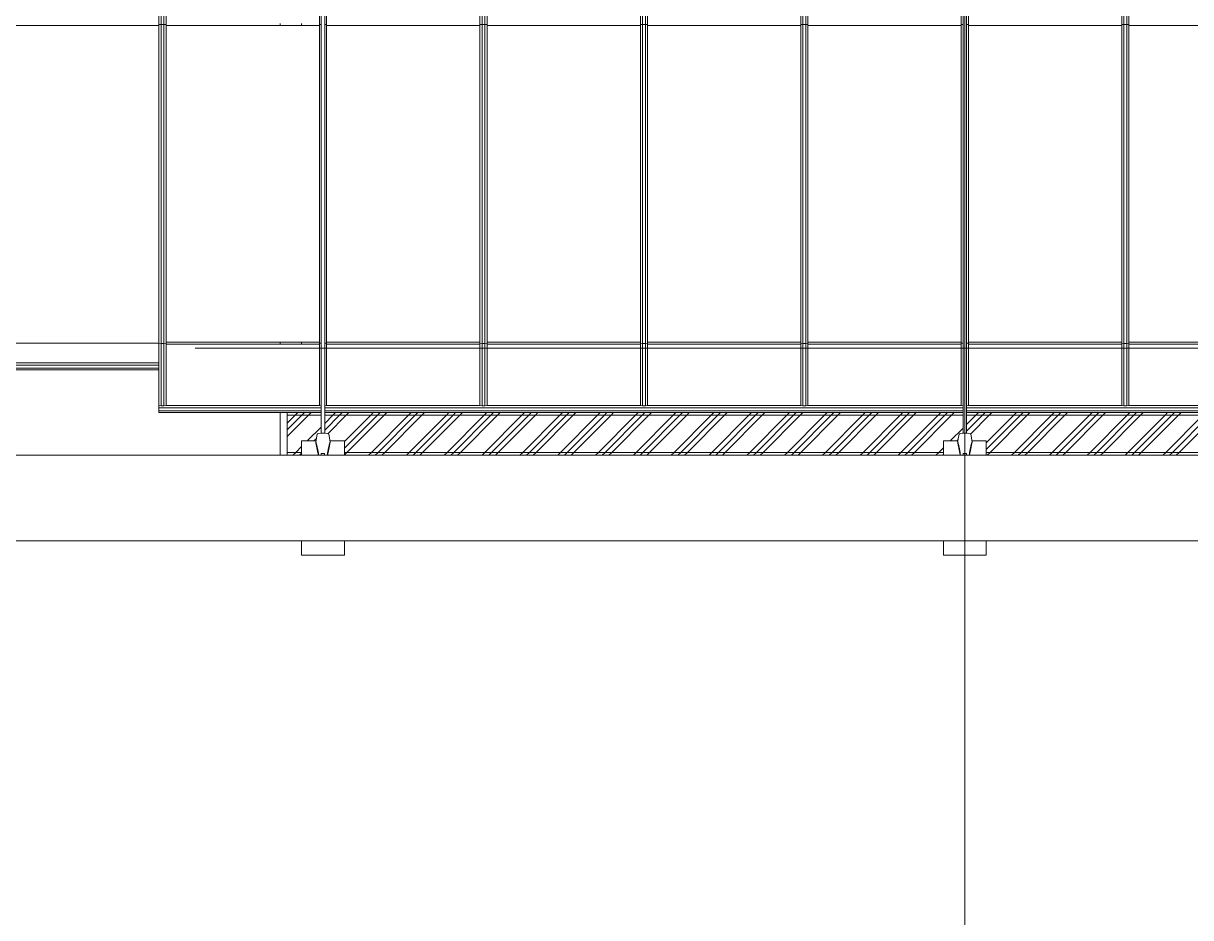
# Model space of a CAD drawing. Header units: millimetres. Extents: x 124696 to 347024, y 412631 to 564609.
# Drawn here: x 251071 to 259254, y 456859 to 463130 of the extents above; entities that cross this region are included whole.
import ezdxf

# ---------------------------------------------------------------- set-up
doc = ezdxf.new("R2010")
doc.units = ezdxf.units.MM
doc.header["$LTSCALE"] = 1500
doc.header["$MEASUREMENT"] = 0
doc.linetypes.add('二层平面图$0$轴网线_12_3_3_3 mm', pattern=[21, 12, -3, 3, -3])
doc.layers.add('0-建筑底图', color=7, linetype='Continuous')
for name, color, linetype, lineweight in [('二层平面图$0$A-LINE', 7, 'Continuous', 9), ('二层平面图$0$A-NORM-MODEL', 6, 'Continuous', 9), ('二层平面图$0$A-WALL-CURT-PANEL-2', 7, 'Continuous', 9), ('二层平面图$0$A-WALL-CURT-STILE-2', 7, 'Continuous', 9), ('二层平面图$0$ANNO-DOTE-1', 10, '二层平面图$0$轴网线_12_3_3_3 mm', 15), ('二层平面图$0$临时结构', 7, 'Continuous', 9)]:
    doc.layers.add(name, color=color, linetype=linetype, lineweight=lineweight)
pattern_1 = [(45, (0, 0), (-132.58252, 132.58252), []), (45, (46.88, 0), (0, 265.16504), []), (45, (-46.88, 0), (0, 265.16504), [])]

# ---------------------------------------------------------------- blocks, each defined once
blk = doc.blocks.new('二层平面图$0$游泳馆侧墙压顶 - 游泳馆侧墙压顶-8562950-104-2F')
at = {"layer": '二层平面图$0$A-LINE'}
for p, q in [((139100, 3750), (96750, 3750)), ((76350, 3150), (139100, 3150))]:
    blk.add_line(p, q, dxfattribs=at)
blk = doc.blocks.new('二层平面图$0$拉锁节点_泳池侧墙2 - 拉锁节点_泳池侧墙2-8576900-104-2F')
at = {"layer": '二层平面图$0$A-LINE'}
for p, q in [((50, 32), (68.6, 32)), ((50, 12), (62.8, 12)), ((197.3, 40.9), (143.2, 50.6)), ((62.8, -12), (50, -12)), ((68.6, -32), (50, -32)), ((143.2, -50.6), (197.3, -40.9))]:
    blk.add_line(p, q, dxfattribs=at)
for start_param, end_param in [(4.712389, 6.252944), (3.171834, 4.712389)]:
    blk.add_ellipse((197.1, 0), major_axis=(0, 41), ratio=0.169005, start_param=start_param, end_param=end_param, dxfattribs=at)
for points, knots in [([(50, 32.2), (53.7, 32.9), (61.3, 34.5), (70.8, 36.4), (78.7, 38), (84.6, 39.2), (89.4, 40.2), (93.3, 41), (96.2, 41.5), (99.1, 42.1), (103, 42.9), (107.8, 43.8), (112.5, 44.8), (115.8, 45.4), (117.6, 45.7), (118.9, 46), (120.2, 46.3), (122.1, 46.6), (125.4, 47.2), (130.1, 48.1), (134.4, 48.9), (137.2, 49.4), (138.6, 49.6), (139.6, 49.8), (140.5, 49.9), (141.8, 50.1), (142.7, 50.2), (143.1, 50.1), (143.2, 50.1)], [-0.9955344, -0.9955344, -0.9955344, -0.9955344, -0.9444444, -0.8888889, -0.8611111, -0.8333333, -0.8055556, -0.7916667, -0.7777778, -0.7638889, -0.75, -0.7222222, -0.6944444, -0.6805556, -0.6736111, -0.6666667, -0.6597222, -0.6527778, -0.6388889, -0.6111111, -0.5833333, -0.5694444, -0.5555556, -0.5486111, -0.5416667, -0.5277778, -0.5, -0.4930218, -0.4930218, -0.4930218, -0.4930218]), ([(143.2, -50.1), (143.1, -50.1), (142.7, -50.2), (141.8, -50.1), (140.4, -49.9), (139.5, -49.8), (138.6, -49.6), (137.1, -49.4), (134.3, -48.9), (130.1, -48.1), (125.4, -47.2), (122.1, -46.6), (120.2, -46.3), (118.9, -46), (117.6, -45.7), (115.7, -45.4), (112.5, -44.8), (107.8, -43.8), (102.9, -42.9), (99.1, -42.1), (96.2, -41.5), (93.3, -41), (89.4, -40.2), (84.5, -39.2), (78.6, -38), (70.8, -36.4), (61.3, -34.5), (53.7, -32.9), (50, -32.2)], [-0.5073613, -0.5073613, -0.5073613, -0.5073613, -0.5, -0.4722222, -0.4583333, -0.4513889, -0.4444444, -0.4305556, -0.4166667, -0.3888889, -0.3611111, -0.3472222, -0.3402778, -0.3333333, -0.3263889, -0.3194444, -0.3055556, -0.2777778, -0.25, -0.2361111, -0.2222222, -0.2083333, -0.1944444, -0.1666667, -0.1388889, -0.1111111, -0.0555556, -0.0044732, -0.0044732, -0.0044732, -0.0044732])]:
    blk.add_open_spline(points, degree=3, knots=knots, dxfattribs=at)
at = {"layer": '二层平面图$0$A-NORM-MODEL'}
for start_param, end_param in [(6.252944, 6.283185), (3.141593, 3.171834)]:
    blk.add_ellipse((197.1, 0), major_axis=(0, 41), ratio=0.169005, start_param=start_param, end_param=end_param, dxfattribs=at)
for points in [[(62.8, 12), (62.9, 10), (63, 6), (63, 2), (63, 0)], [(63, 0), (63, -2), (63, -6), (62.9, -10), (62.8, -12)]]:
    blk.add_open_spline(points, degree=3, dxfattribs=at)
for points, knots in [([(143.2, 50.1), (143.4, 50.1), (143.6, 50.1), (143.4, 49.9), (143.1, 49.8), (142.8, 49.7), (142, 49.4), (140.3, 48.9), (137.3, 48.2), (133.7, 47.3), (131.1, 46.6), (129.7, 46.3), (128.7, 46), (127.6, 45.8), (126.2, 45.4), (123.6, 44.8), (119.7, 43.8), (115.7, 42.9), (112.4, 42.1), (109.9, 41.5), (107.5, 41), (104.2, 40.2), (100, 39.2), (94.8, 38), (88, 36.4), (79.3, 34.4), (72.2, 32.8), (68.6, 32)], [-0.4930218, -0.4930218, -0.4930218, -0.4930218, -0.4722222, -0.4583333, -0.4513889, -0.4444444, -0.4305556, -0.4166667, -0.3888889, -0.3611111, -0.3472222, -0.3402778, -0.3333333, -0.3263889, -0.3194444, -0.3055556, -0.2777778, -0.25, -0.2361111, -0.2222222, -0.2083333, -0.1944444, -0.1666667, -0.1388889, -0.1111111, -0.0555556, 0, 0, 0, 0]), ([(68.6, -32), (72.2, -32.8), (79.3, -34.4), (88, -36.4), (94.9, -38), (100, -39.2), (104.2, -40.2), (107.5, -41), (110, -41.5), (112.4, -42.1), (115.7, -42.9), (119.7, -43.9), (123.6, -44.8), (126.2, -45.4), (127.6, -45.8), (128.7, -46), (129.7, -46.3), (131.2, -46.6), (133.7, -47.3), (137.3, -48.2), (140.3, -48.9), (142.1, -49.4), (142.8, -49.7), (143.2, -49.8), (143.4, -49.9), (143.6, -50.1), (143.4, -50.1), (143.2, -50.1)], [-1, -1, -1, -1, -0.9444444, -0.8888889, -0.8611111, -0.8333333, -0.8055556, -0.7916667, -0.7777778, -0.7638889, -0.75, -0.7222222, -0.6944444, -0.6805556, -0.6736111, -0.6666667, -0.6597222, -0.6527778, -0.6388889, -0.6111111, -0.5833333, -0.5694444, -0.5555556, -0.5486111, -0.5416667, -0.5277778, -0.5073613, -0.5073613, -0.5073613, -0.5073613])]:
    blk.add_open_spline(points, degree=3, knots=knots, dxfattribs=at)
blk = doc.blocks.new('二层平面图$0$2PTs-line 拉杆 - 拉杆_25-8616156-104-2F')
at = {"layer": '二层平面图$0$临时结构'}
for p, q in [((121487.5, 13302.9), (121487.5, 3903.5)), ((121487.5, 13302.9), (121487.5, 3903.5)), ((121512.5, 3903.5), (121512.5, 13302.9)), ((121512.5, 3903.5), (121512.5, 13302.9))]:
    blk.add_line(p, q, dxfattribs=at)
blk.add_ellipse((121500, 13302.9), major_axis=(-12.5, 0), ratio=0.168962, start_param=3.141593, end_param=6.283185, dxfattribs=at)
blk = doc.blocks.new('二层平面图$0$玻璃屋面天沟1 - 玻璃屋面天沟-8739117-104-2F')
at = {"layer": '二层平面图$0$A-NORM-MODEL'}
h = blk.add_hatch(dxfattribs=at)
h.set_pattern_fill('FP_46', color=256, style=0, pattern_type=2)
h.set_pattern_definition(pattern_1)
h.paths.add_polyline_path([(107750, 4030), (107987.5, 4030), (107986.3, 4048.4), (107750, 4048.4), (107750, 4034.9)])
h.paths.add_polyline_path([(119031.2, 4030), (121487.5, 4030), (121487.5, 4048.4), (117012.5, 4048.4), (117012.5, 4030), (118125, 4030)])
h.paths.add_polyline_path([(135150, 4030), (135150, 4048.4), (135012.5, 4048.4), (135012.5, 4030), (135025, 4030)])
h.paths.add_polyline_path([(134987.5, 4030), (134987.5, 4048.4), (130512.5, 4048.4), (130512.5, 4030), (134908.3, 4030)])
h.paths.add_polyline_path([(108012.5, 4030), (112487.5, 4030), (112487.5, 4048.4), (108012.5, 4048.4)])
h.paths.add_polyline_path([(112512.5, 4030), (116987.5, 4030), (116987.5, 4048.4), (112512.5, 4048.4)])
h.paths.add_polyline_path([(130487.5, 4030), (130487.5, 4048.4), (126012.5, 4048.4), (126012.5, 4030), (130076.1, 4030)])
h.paths.add_polyline_path([(125987.5, 4030), (125987.5, 4048.4), (121512.5, 4048.4), (121512.5, 4030), (125934.3, 4030)])
h = blk.add_hatch(dxfattribs=at)
h.set_pattern_fill('FP_47', color=256, style=0, pattern_type=2)
h.set_pattern_definition(pattern_1)
h.paths.add_polyline_path([(107850, 3770), (107850, 3850), (107951.5, 3850), (107959, 3897.1), (107968, 3901.2), (107987.5, 3903.6), (107986.3, 4030), (107750, 4030), (107750, 3770)])
h.paths.add_polyline_path([(112650, 3770), (116850, 3770), (116850, 3850), (116951.5, 3850), (116960.3, 3897.9), (116968, 3901.2), (116987.5, 3903.6), (116987.5, 4030), (112512.5, 4030), (112512.5, 3903.5), (112532, 3901.2), (112539.3, 3898.2), (112541, 3897.1), (112549.7, 3850), (112650, 3850), (112650, 3824.3)])
h.paths.add_polyline_path([(127314.9, 3770), (130350, 3770), (130350, 3850), (130451.5, 3850), (130460.7, 3898.2), (130468, 3901.2), (130487.5, 3903.6), (130487.5, 4030), (126012.5, 4030), (126012.5, 3903.5), (126032, 3901.2), (126039.3, 3898.2), (126041, 3897.1), (126049.7, 3850), (126150, 3850), (126150, 3770), (126624.6, 3770)])
h.paths.add_polyline_path([(112350, 3770), (112350, 3850), (112451.5, 3850), (112460.7, 3898.2), (112468, 3901.2), (112487.5, 3903.6), (112487.5, 4030), (108012.5, 4030), (108012.5, 3903.5), (108032, 3901.2), (108039.3, 3898.2), (108041, 3897.1), (108049.7, 3850), (108150, 3850), (108150, 3770), (112128.1, 3770)])
h.paths.add_polyline_path([(130650, 3770), (134850, 3770), (134850, 3850), (134951.5, 3850), (134960.7, 3898.2), (134968, 3901.2), (134987.5, 3903.6), (134987.5, 4030), (130512.5, 4030), (130512.5, 3903.5), (130532, 3901.2), (130539.3, 3898.2), (130541, 3897.1), (130549.7, 3850), (130650, 3850), (130650, 3824.3)])
h.paths.add_polyline_path([(117150, 3770), (121350, 3770), (121350, 3850), (121451.5, 3850), (121460.7, 3898.2), (121468, 3901.2), (121487.5, 3903.6), (121487.5, 4030), (117012.5, 4030), (117012.5, 3903.5), (117032, 3901.2), (117039.3, 3898.2), (117041, 3897.1), (117049.7, 3850), (117150, 3850), (117150, 3824.3)])
h.paths.add_polyline_path([(125850, 3770), (125850, 3850), (125951.5, 3850), (125960.7, 3898.2), (125968, 3901.2), (125987.5, 3903.6), (125987.5, 4030), (121512.5, 4030), (121512.5, 3903.5), (121532, 3901.2), (121539.3, 3898.2), (121541, 3897.1), (121549.7, 3850), (121650, 3850), (121650, 3770), (124553.7, 3770)])
h.paths.add_polyline_path([(135049.7, 3850), (135150, 3850), (135150, 4030), (135012.5, 4030), (135012.5, 3903.5), (135032, 3901.2), (135039.3, 3898.2), (135041, 3897.1), (135048.5, 3850)])
h = blk.add_hatch(dxfattribs=at)
h.set_pattern_fill('FP_46', color=256, style=0, pattern_type=2)
h.set_pattern_definition(pattern_1)
h.paths.add_polyline_path([(135170, 3750), (135170, 3770), (135150, 3770), (135150, 3750)])
h.paths.add_polyline_path([(107750, 3750), (107850, 3750), (107850, 3770), (107750, 3770)])
h.paths.add_polyline_path([(108150, 3750), (112350, 3750), (112350, 3770), (108150, 3770)])
h.paths.add_polyline_path([(134850, 3750), (134850, 3770), (130650, 3770), (130650, 3750), (134218, 3750)])
h.paths.add_polyline_path([(112650, 3750), (116850, 3750), (116850, 3770), (112650, 3770)])
h.paths.add_polyline_path([(130350, 3750), (130350, 3770), (126150, 3770), (126150, 3750), (130076.1, 3750)])
h.paths.add_polyline_path([(117150, 3750), (121350, 3750), (121350, 3770), (117150, 3770)])
h.paths.add_polyline_path([(125850, 3750), (125850, 3770), (121650, 3770), (121650, 3750), (124553.7, 3750)])
at = {"layer": '二层平面图$0$A-LINE'}
for p, q in [((107750, 4030), (107986.3, 4030)), ((108012.5, 4030), (112487.5, 4030)), ((112512.5, 4030), (116987.5, 4030)), ((107750, 3770), (107850, 3770)), ((108150, 3770), (112350, 3770)), ((112650, 3770), (116850, 3770))]:
    blk.add_line(p, q, dxfattribs=at)
blk = doc.blocks.new('二层平面图$0$矩形竖梃 - 泳池固定屋面龙骨_中-8780210-104-2F')
at = {"layer": '二层平面图$0$A-WALL-CURT-STILE-2'}
for p, q in [((105750, 4361.3), (105750, 4381.1)), ((105750, 4381.1), (106850, 4381.1)), ((105750, 4361.3), (106850, 4361.3)), ((105775, 4397.9), (106850, 4397.9)), ((105775, 4348.4), (106850, 4348.4))]:
    blk.add_line(p, q, dxfattribs=at)
blk = doc.blocks.new('二层平面图$0$系统嵌板 - 玻璃-8783291-104-2F')
at = {"layer": '二层平面图$0$A-WALL-CURT-PANEL-2'}
for p, q in [((106850, 4536.3), (105775, 4536.3)), ((105775, 4536.3), (105775, 4397.9)), ((105775, 4397.9), (106850, 4397.9))]:
    blk.add_line(p, q, dxfattribs=at)
blk = doc.blocks.new('二层平面图$0$系统嵌板 - 玻璃-13232906-104-2F')
at = {"layer": '二层平面图$0$A-WALL-CURT-PANEL-2'}
for p, q in [((106850, 6763), (105775, 6763)), ((105775, 6763), (105775, 5653.4)), ((105775, 5653.4), (105775, 4536.4)), ((105775, 4536.4), (106850, 4536.4))]:
    blk.add_line(p, q, dxfattribs=at)
blk = doc.blocks.new('二层平面图$0$矩形竖梃 - 泳池固定屋面龙骨_中-8779189-104-2F')
at = {"layer": '二层平面图$0$A-WALL-CURT-STILE-2'}
for p, q in [((105775, 4381.1), (105775, 4397.9)), ((105775, 4397.9), (106850, 4397.9)), ((105775, 4361.3), (105775, 4381.1)), ((105775, 4381.1), (106850, 4381.1)), ((105775, 4348.4), (105775, 4361.3)), ((105775, 4361.3), (106850, 4361.3)), ((105775, 4348.4), (106850, 4348.4))]:
    blk.add_line(p, q, dxfattribs=at)
blk = doc.blocks.new('二层平面图$0$矩形竖梃 - 泳池固定屋面龙骨_中-13233059-104-2F')
at = {"layer": '二层平面图$0$A-WALL-CURT-STILE-2'}
for p, q in [((107986.3, 4534.5), (107975, 4535.9)), ((107975, 4535.9), (107975, 4097.9)), ((108025, 4535.9), (108012.5, 4534.4)), ((108025, 4535.9), (108025, 4097.9)), ((107986.3, 4096.4), (107975, 4097.9)), ((108025, 4097.9), (108012.5, 4096.3))]:
    blk.add_line(p, q, dxfattribs=at)
blk = doc.blocks.new('二层平面图$0$系统嵌板 - 玻璃-8785126-104-2F')
at = {"layer": '二层平面图$0$A-WALL-CURT-PANEL-2'}
for p, q in [((134975, 4528.4), (133900, 4528.4)), ((133900, 4528.4), (133900, 4097.9)), ((134975, 4097.9), (134975, 4528.4)), ((133900, 4097.9), (134975, 4097.9))]:
    blk.add_line(p, q, dxfattribs=at)
blk = doc.blocks.new('二层平面图$0$系统嵌板 - 玻璃-13232932-104-2F')
at = {"layer": '二层平面图$0$A-WALL-CURT-PANEL-2'}
for p, q in [((134975, 6762.8), (133900, 6762.8)), ((133900, 6762.8), (133900, 5653.1)), ((134975, 5653.1), (134975, 6762.8)), ((133900, 5653.1), (133900, 4543.5)), ((134975, 4543.5), (134975, 5653.1)), ((133900, 4543.5), (134975, 4543.5))]:
    blk.add_line(p, q, dxfattribs=at)
blk = doc.blocks.new('二层平面图$0$矩形竖梃 - 泳池固定屋面龙骨_边-13233098-104-2F')
at = {"layer": '二层平面图$0$A-WALL-CURT-STILE-2'}
for p, q in [((106850, 5653.1), (106850, 4535.9)), ((106865, 5651.3), (106865, 4534.1)), ((106885, 5651.3), (106885, 4534.1)), ((106900, 5653.1), (106900, 4535.9)), ((106850, 4535.9), (106865, 4534.1)), ((106865, 4534.1), (106885, 4534.1)), ((106885, 4534.1), (106900, 4535.9))]:
    blk.add_line(p, q, dxfattribs=at)
blk = doc.blocks.new('二层平面图$0$矩形竖梃 - 泳池固定屋面龙骨_边-13232952-104-2F')
at = {"layer": '二层平面图$0$A-WALL-CURT-STILE-2'}
for p, q in [((106865, 6768.7), (106850, 6770.3)), ((106850, 6770.3), (106850, 5653.1)), ((106885, 6768.7), (106865, 6768.7)), ((106865, 6768.7), (106865, 5651.3)), ((106900, 6770.3), (106885, 6768.7)), ((106885, 6768.7), (106885, 5651.3)), ((106900, 6770.3), (106900, 5653.1))]:
    blk.add_line(p, q, dxfattribs=at)
blk = doc.blocks.new('二层平面图$0$矩形竖梃 - 泳池固定屋面龙骨_边-13232953-104-2F')
at = {"layer": '二层平面图$0$A-WALL-CURT-STILE-2'}
for p, q in [((106850, 7890.2), (106850, 6770.3)), ((106865, 7888.7), (106865, 6768.7)), ((106885, 7888.7), (106885, 6768.7)), ((106900, 7890.2), (106900, 6770.3)), ((106850, 6770.3), (106865, 6768.7)), ((106865, 6768.7), (106885, 6768.7)), ((106885, 6768.7), (106900, 6770.3))]:
    blk.add_line(p, q, dxfattribs=at)
blk = doc.blocks.new('二层平面图$0$矩形竖梃 - 泳池固定屋面龙骨_中-8775596-104-2F')
at = {"layer": '二层平面图$0$A-WALL-CURT-STILE-2'}
for p, q in [((132775, 4097.9), (133850, 4097.9)), ((132750, 4081.1), (133875, 4081.1)), ((132750, 4061.3), (133875, 4061.3)), ((132750, 4048.4), (133875, 4048.4))]:
    blk.add_line(p, q, dxfattribs=at)
blk = doc.blocks.new('二层平面图$0$矩形竖梃 - 泳池固定屋面龙骨_中-V543-104-2F')
at = {"layer": '二层平面图$0$A-WALL-CURT-STILE-2'}
for p, q in [((130525, 4097.9), (131600, 4097.9)), ((130512.5, 4081.1), (131625, 4081.1)), ((130512.5, 4061.3), (131625, 4061.3)), ((130512.5, 4048.4), (131625, 4048.4))]:
    blk.add_line(p, q, dxfattribs=at)
blk = doc.blocks.new('二层平面图$0$矩形竖梃 - 泳池固定屋面龙骨_中-V544-104-2F')
at = {"layer": '二层平面图$0$A-WALL-CURT-STILE-2'}
for p, q in [((129400, 4097.9), (130475, 4097.9)), ((129375, 4081.1), (130487.5, 4081.1)), ((129375, 4061.3), (130487.5, 4061.3)), ((129375, 4048.4), (130487.5, 4048.4))]:
    blk.add_line(p, q, dxfattribs=at)
blk = doc.blocks.new('二层平面图$0$矩形竖梃 - 泳池固定屋面龙骨_边-13233099-104-2F')
at = {"layer": '二层平面图$0$A-WALL-CURT-STILE-2'}
for p, q in [((106865, 4534.1), (106850, 4535.9)), ((106850, 4535.9), (106850, 4097.9)), ((106885, 4534.1), (106865, 4534.1)), ((106865, 4534.1), (106865, 4095.9)), ((106900, 4535.9), (106885, 4534.1)), ((106885, 4534.1), (106885, 4095.9)), ((106900, 4535.9), (106900, 4097.9)), ((106850, 4097.9), (106865, 4095.9)), ((106865, 4095.9), (106885, 4095.9)), ((106885, 4095.9), (106900, 4097.9))]:
    blk.add_line(p, q, dxfattribs=at)
blk = doc.blocks.new('二层平面图$0$矩形竖梃 - 泳池固定屋面龙骨_中-13233064-104-2F')
at = {"layer": '二层平面图$0$A-WALL-CURT-STILE-2'}
for p, q in [((132740, 4534.1), (132725, 4535.9)), ((132725, 4535.9), (132725, 4097.9)), ((132760, 4534.1), (132740, 4534.1)), ((132740, 4534.1), (132740, 4096)), ((132775, 4535.9), (132760, 4534.1)), ((132760, 4534.1), (132760, 4096)), ((132775, 4535.9), (132775, 4097.9)), ((132740, 4096), (132725, 4097.9)), ((132760, 4096), (132740, 4096)), ((132775, 4097.9), (132760, 4096))]:
    blk.add_line(p, q, dxfattribs=at)
blk = doc.blocks.new('二层平面图$0$矩形竖梃 - 泳池固定屋面龙骨_中-V562-104-2F')
at = {"layer": '二层平面图$0$A-WALL-CURT-STILE-2'}
for p, q in [((133850, 5653.1), (133850, 4535.9)), ((133865, 5651.3), (133865, 4534.1)), ((133885, 5651.3), (133885, 4534.1)), ((133900, 5653.1), (133900, 4535.9)), ((133850, 4535.9), (133865, 4534.1)), ((133865, 4534.1), (133885, 4534.1)), ((133885, 4534.1), (133900, 4535.9))]:
    blk.add_line(p, q, dxfattribs=at)
blk = doc.blocks.new('二层平面图$0$矩形竖梃 - 泳池固定屋面龙骨_中-V563-104-2F')
at = {"layer": '二层平面图$0$A-WALL-CURT-STILE-2'}
for p, q in [((133865, 6768.7), (133850, 6770.3)), ((133850, 6770.3), (133850, 5653.1)), ((133885, 6768.7), (133865, 6768.7)), ((133865, 6768.7), (133865, 5651.3)), ((133900, 6770.3), (133885, 6768.7)), ((133885, 6768.7), (133885, 5651.3)), ((133900, 6770.3), (133900, 5653.1))]:
    blk.add_line(p, q, dxfattribs=at)
blk = doc.blocks.new('二层平面图$0$矩形竖梃 - 泳池固定屋面龙骨_中-V564-104-2F')
at = {"layer": '二层平面图$0$A-WALL-CURT-STILE-2'}
for p, q in [((133850, 7890.2), (133850, 6770.3)), ((133865, 7888.7), (133865, 6768.7)), ((133885, 7888.7), (133885, 6768.7)), ((133900, 7890.2), (133900, 6770.3)), ((133850, 6770.3), (133865, 6768.7)), ((133865, 6768.7), (133885, 6768.7)), ((133885, 6768.7), (133900, 6770.3))]:
    blk.add_line(p, q, dxfattribs=at)
blk = doc.blocks.new('二层平面图$0$矩形竖梃 - 泳池固定屋面龙骨_中-V583-104-2F')
at = {"layer": '二层平面图$0$A-WALL-CURT-STILE-2'}
for p, q in [((130487.5, 4534.4), (130475, 4535.9)), ((130475, 4535.9), (130475, 4097.9)), ((130525, 4535.9), (130512.5, 4534.4)), ((130525, 4535.9), (130525, 4097.9)), ((130487.5, 4096.3), (130475, 4097.9)), ((130525, 4097.9), (130512.5, 4096.3))]:
    blk.add_line(p, q, dxfattribs=at)
blk = doc.blocks.new('二层平面图$0$矩形竖梃 - 泳池固定屋面龙骨_中-13233055-104-2F')
at = {"layer": '二层平面图$0$A-WALL-CURT-STILE-2'}
for p, q in [((134975, 5653.1), (134975, 4535.9)), ((135025, 5653.1), (135025, 4535.9)), ((134975, 4535.9), (134987.5, 4534.4)), ((135012.5, 4534.4), (135025, 4535.9))]:
    blk.add_line(p, q, dxfattribs=at)
blk = doc.blocks.new('二层平面图$0$矩形竖梃 - 泳池固定屋面龙骨_中-V549-104-2F')
at = {"layer": '二层平面图$0$A-WALL-CURT-STILE-2'}
for p, q in [((134987.9, 6768.9), (134975, 6770.3)), ((134975, 6770.3), (134975, 5653.1)), ((135025, 6770.3), (135012.1, 6768.9)), ((135025, 6770.3), (135025, 5653.1))]:
    blk.add_line(p, q, dxfattribs=at)
blk = doc.blocks.new('二层平面图$0$矩形竖梃 - 泳池固定屋面龙骨_中-13232954-104-2F')
at = {"layer": '二层平面图$0$A-WALL-CURT-STILE-2'}
for p, q in [((134975, 7890.2), (134975, 6770.3)), ((135025, 7890.2), (135025, 6770.3)), ((134975, 6770.3), (134987.9, 6768.9)), ((135012.1, 6768.9), (135025, 6770.3))]:
    blk.add_line(p, q, dxfattribs=at)
blk = doc.blocks.new('二层平面图$0$矩形竖梃 - 泳池固定屋面龙骨_中-13233069-104-2F')
at = {"layer": '二层平面图$0$A-WALL-CURT-STILE-2'}
for p, q in [((106850, 4081.1), (106850, 4097.9)), ((106900, 4097.9), (107975, 4097.9)), ((106850, 4061.3), (106850, 4081.1)), ((106850, 4081.1), (107986.3, 4081.1)), ((106850, 4048.4), (106850, 4061.3)), ((106850, 4061.3), (107986.3, 4061.3)), ((106850, 4048.4), (107986.3, 4048.4))]:
    blk.add_line(p, q, dxfattribs=at)
blk = doc.blocks.new('二层平面图$0$矩形竖梃 - 泳池固定屋面龙骨_中-V618-104-2F')
at = {"layer": '二层平面图$0$A-WALL-CURT-STILE-2'}
for p, q in [((107975, 5653.1), (107975, 4535.9)), ((108025, 5653.1), (108025, 4535.9)), ((107975, 4535.9), (107986.3, 4534.5)), ((108012.5, 4534.4), (108025, 4535.9))]:
    blk.add_line(p, q, dxfattribs=at)
blk = doc.blocks.new('二层平面图$0$矩形竖梃 - 泳池固定屋面龙骨_中-V619-104-2F')
at = {"layer": '二层平面图$0$A-WALL-CURT-STILE-2'}
for p, q in [((107986.3, 6769.1), (107975, 6770.3)), ((107975, 6770.3), (107975, 5653.1)), ((108025, 6770.3), (108012.1, 6768.9)), ((108025, 6770.3), (108025, 5653.1))]:
    blk.add_line(p, q, dxfattribs=at)
blk = doc.blocks.new('二层平面图$0$矩形竖梃 - 泳池固定屋面龙骨_中-V620-104-2F')
at = {"layer": '二层平面图$0$A-WALL-CURT-STILE-2'}
for p, q in [((107975, 7890.2), (107975, 6770.3)), ((108025, 7890.2), (108025, 6770.3)), ((107975, 6770.3), (107986.3, 6769.1)), ((108012.1, 6768.9), (108025, 6770.3))]:
    blk.add_line(p, q, dxfattribs=at)
blk = doc.blocks.new('二层平面图$0$固定屋面幕墙 - 固定屋面幕墙-8787557-104-2F')
at = {"layer": '二层平面图$0$A-LINE'}
h = blk.add_hatch(dxfattribs=at)
h.set_pattern_fill('FP_47', color=256, style=0, pattern_type=2)
h.set_pattern_definition(pattern_1)
h.paths.add_polyline_path([(107750, 4030), (107987.5, 4030), (107986.3, 4048.4), (107750, 4048.4), (107750, 4034.9)])
h.paths.add_polyline_path([(119031.2, 4030), (121487.5, 4030), (121487.5, 4048.4), (117012.5, 4048.4), (117012.5, 4030), (118125, 4030)])
h.paths.add_polyline_path([(135150, 4030), (135150, 4048.4), (135012.5, 4048.4), (135012.5, 4030), (135025, 4030)])
h.paths.add_polyline_path([(134987.5, 4030), (134987.5, 4048.4), (130512.5, 4048.4), (130512.5, 4030), (134925, 4030)])
h.paths.add_polyline_path([(108012.5, 4030), (112487.5, 4030), (112487.5, 4048.4), (108012.5, 4048.4)])
h.paths.add_polyline_path([(130487.5, 4030), (130487.5, 4048.4), (126012.5, 4048.4), (126012.5, 4030), (130425, 4030)])
h.paths.add_polyline_path([(112512.5, 4030), (116987.5, 4030), (116987.5, 4048.4), (112512.5, 4048.4)])
h.paths.add_polyline_path([(125987.5, 4030), (125987.5, 4048.4), (121512.5, 4048.4), (121512.5, 4030), (125934.3, 4030)])
for p, q in [((107986.3, 4030), (107750, 4030)), ((112487.5, 4030), (108012.5, 4030)), ((116987.5, 4030), (112512.5, 4030))]:
    blk.add_line(p, q, dxfattribs=at)
blk = doc.blocks.new('二层平面图$0$矩形竖梃 - 幕墙龙骨_30_150-8792819-104-2F')
at = {"layer": '二层平面图$0$A-WALL-CURT-STILE-2'}
for p, q in [((107700, 6762.7), (107700, 6777.8)), ((107850, 6777.8), (107850, 6762.7)), ((107700, 4530), (107700, 4543.3)), ((107850, 4543.3), (107850, 4530))]:
    blk.add_line(p, q, dxfattribs=at)
blk = doc.blocks.new('二层平面图$0$系统嵌板 - 深灰色蜂窝铝板-8792823-104-2F')
at = {"layer": '二层平面图$0$A-WALL-CURT-PANEL-2'}
for p, q in [((13.4, 0), (-285, 0)), ((-285, -50), (13.4, -50))]:
    blk.add_line(p, q, dxfattribs=at)
blk = doc.blocks.new('二层平面图')
at = {"layer": '二层平面图$0$A-LINE', "color": 8}
for p, q in [((107850, 3750), (107850, 3850)), ((107952.1, 3850), (107850, 3850)), ((108150, 3850), (108048.2, 3850)), ((108150, 3850), (108150, 3750)), ((112350, 3750), (112350, 3850)), ((112452.1, 3850), (112350, 3850)), ((112650, 3850), (112548.2, 3850)), ((112650, 3850), (112650, 3750)), ((107850, 3050), (107850, 3150)), ((108150, 3150), (108150, 3050)), ((112350, 3050), (112350, 3150)), ((112650, 3150), (112650, 3050)), ((108150, 3050), (107850, 3050)), ((112650, 3050), (112350, 3050))]:
    blk.add_line(p, q, dxfattribs=at)
at = {"layer": '二层平面图$0$ANNO-DOTE-1', "color": 8}
for p, q in [((112500, -6710.3), (112500, 86692)), ((-18896.2, 4500), (161528.2, 4500))]:
    blk.add_line(p, q, dxfattribs=at)
at = {"layer": '二层平面图$0$A-NORM-MODEL', "color": 8}
for name in ['二层平面图$0$游泳馆侧墙压顶 - 游泳馆侧墙压顶-8562950-104-2F', '二层平面图$0$固定屋面幕墙 - 固定屋面幕墙-8787557-104-2F', '二层平面图$0$玻璃屋面天沟1 - 玻璃屋面天沟-8739117-104-2F']:
    blk.add_blockref(name, (0, 0), dxfattribs=at)
at = {"layer": '二层平面图$0$A-NORM-MODEL', "color": 8, "rotation": 89.99999999999991}
for p in [(108000, 3700), (112500, 3700)]:
    blk.add_blockref('二层平面图$0$拉锁节点_泳池侧墙2 - 拉锁节点_泳池侧墙2-8576900-104-2F', p, dxfattribs=at)
at = {"layer": '二层平面图$0$A-WALL-CURT-PANEL-2', "color": 8}
for name, p in [('二层平面图$0$系统嵌板 - 玻璃-13232906-104-2F', (0, 0)), ('二层平面图$0$系统嵌板 - 玻璃-13232932-104-2F', (-27000, 0)), ('二层平面图$0$系统嵌板 - 玻璃-13232932-104-2F', (-25875, 0)), ('二层平面图$0$系统嵌板 - 玻璃-13232932-104-2F', (-24750, 0)), ('二层平面图$0$系统嵌板 - 玻璃-13232932-104-2F', (-23625, 0)), ('二层平面图$0$系统嵌板 - 玻璃-13232932-104-2F', (-22500, 0)), ('二层平面图$0$系统嵌板 - 玻璃-13232932-104-2F', (-21375, 0)), ('二层平面图$0$系统嵌板 - 玻璃-13232932-104-2F', (-20250, 0)), ('二层平面图$0$系统嵌板 - 玻璃-8783291-104-2F', (0, 0)), ('二层平面图$0$系统嵌板 - 玻璃-8785126-104-2F', (-27000, 0)), ('二层平面图$0$系统嵌板 - 玻璃-8785126-104-2F', (-25875, 0)), ('二层平面图$0$系统嵌板 - 玻璃-8785126-104-2F', (-24750, 0)), ('二层平面图$0$系统嵌板 - 玻璃-8785126-104-2F', (-23625, 0)), ('二层平面图$0$系统嵌板 - 玻璃-8785126-104-2F', (-22500, 0)), ('二层平面图$0$系统嵌板 - 玻璃-8785126-104-2F', (-21375, 0)), ('二层平面图$0$系统嵌板 - 玻璃-8785126-104-2F', (-20250, 0))]:
    blk.add_blockref(name, p, dxfattribs=at)
at = {"layer": '二层平面图$0$A-WALL-CURT-PANEL-2', "color": 8, "rotation": 89.99999999999982}
blk.add_blockref('二层平面图$0$系统嵌板 - 深灰色蜂窝铝板-8792823-104-2F', (107700, 4035), dxfattribs=at)
at = {"layer": '二层平面图$0$A-WALL-CURT-STILE-2', "color": 8}
for name, p in [('二层平面图$0$矩形竖梃 - 幕墙龙骨_30_150-8792819-104-2F', (0, 0)), ('二层平面图$0$矩形竖梃 - 泳池固定屋面龙骨_边-13232953-104-2F', (0, 0)), ('二层平面图$0$矩形竖梃 - 泳池固定屋面龙骨_中-V620-104-2F', (0, 0)), ('二层平面图$0$矩形竖梃 - 泳池固定屋面龙骨_中-V564-104-2F', (-24750, 0)), ('二层平面图$0$矩形竖梃 - 泳池固定屋面龙骨_中-V564-104-2F', (-23625, 0)), ('二层平面图$0$矩形竖梃 - 泳池固定屋面龙骨_中-V564-104-2F', (-22500, 0)), ('二层平面图$0$矩形竖梃 - 泳池固定屋面龙骨_中-13232954-104-2F', (-22500, 0)), ('二层平面图$0$矩形竖梃 - 泳池固定屋面龙骨_中-V564-104-2F', (-20250, 0)), ('二层平面图$0$矩形竖梃 - 泳池固定屋面龙骨_边-13232952-104-2F', (0, 0)), ('二层平面图$0$矩形竖梃 - 泳池固定屋面龙骨_中-V619-104-2F', (0, 0)), ('二层平面图$0$矩形竖梃 - 泳池固定屋面龙骨_中-V563-104-2F', (-24750, 0)), ('二层平面图$0$矩形竖梃 - 泳池固定屋面龙骨_中-V563-104-2F', (-23625, 0)), ('二层平面图$0$矩形竖梃 - 泳池固定屋面龙骨_中-V563-104-2F', (-22500, 0)), ('二层平面图$0$矩形竖梃 - 泳池固定屋面龙骨_中-V549-104-2F', (-22500, 0)), ('二层平面图$0$矩形竖梃 - 泳池固定屋面龙骨_中-V563-104-2F', (-20250, 0)), ('二层平面图$0$矩形竖梃 - 泳池固定屋面龙骨_边-13233098-104-2F', (0, 0)), ('二层平面图$0$矩形竖梃 - 泳池固定屋面龙骨_中-V618-104-2F', (0, 0)), ('二层平面图$0$矩形竖梃 - 泳池固定屋面龙骨_中-V562-104-2F', (-24750, 0)), ('二层平面图$0$矩形竖梃 - 泳池固定屋面龙骨_中-V562-104-2F', (-23625, 0)), ('二层平面图$0$矩形竖梃 - 泳池固定屋面龙骨_中-V562-104-2F', (-22500, 0)), ('二层平面图$0$矩形竖梃 - 泳池固定屋面龙骨_中-13233055-104-2F', (-22500, 0)), ('二层平面图$0$矩形竖梃 - 泳池固定屋面龙骨_中-V562-104-2F', (-20250, 0)), ('二层平面图$0$矩形竖梃 - 泳池固定屋面龙骨_边-13233099-104-2F', (0, 0)), ('二层平面图$0$矩形竖梃 - 泳池固定屋面龙骨_中-13233059-104-2F', (0, 0)), ('二层平面图$0$矩形竖梃 - 泳池固定屋面龙骨_中-13233064-104-2F', (-23625, 0)), ('二层平面图$0$矩形竖梃 - 泳池固定屋面龙骨_中-13233064-104-2F', (-22500, 0)), ('二层平面图$0$矩形竖梃 - 泳池固定屋面龙骨_中-13233064-104-2F', (-21375, 0)), ('二层平面图$0$矩形竖梃 - 泳池固定屋面龙骨_中-V583-104-2F', (-18000, 0)), ('二层平面图$0$矩形竖梃 - 泳池固定屋面龙骨_中-13233064-104-2F', (-19125, 0)), ('二层平面图$0$矩形竖梃 - 泳池固定屋面龙骨_中-8780210-104-2F', (0, 0)), ('二层平面图$0$矩形竖梃 - 泳池固定屋面龙骨_中-8779189-104-2F', (0, 0)), ('二层平面图$0$矩形竖梃 - 泳池固定屋面龙骨_中-13233069-104-2F', (0, 0)), ('二层平面图$0$矩形竖梃 - 泳池固定屋面龙骨_中-V543-104-2F', (-22500, 0)), ('二层平面图$0$矩形竖梃 - 泳池固定屋面龙骨_中-8775596-104-2F', (-23625, 0)), ('二层平面图$0$矩形竖梃 - 泳池固定屋面龙骨_中-8775596-104-2F', (-22500, 0)), ('二层平面图$0$矩形竖梃 - 泳池固定屋面龙骨_中-V544-104-2F', (-18000, 0)), ('二层平面图$0$矩形竖梃 - 泳池固定屋面龙骨_中-V543-104-2F', (-18000, 0)), ('二层平面图$0$矩形竖梃 - 泳池固定屋面龙骨_中-8775596-104-2F', (-19125, 0))]:
    blk.add_blockref(name, p, dxfattribs=at)
at = {"layer": '二层平面图$0$临时结构', "color": 8}
for p in [(-13500, 0), (-9000, 0)]:
    blk.add_blockref('二层平面图$0$2PTs-line 拉杆 - 拉杆_25-8616156-104-2F', p, dxfattribs=at)

msp = doc.modelspace()

# ---------------------------------------------------------------- block references
at = {"layer": '0-建筑底图'}
msp.add_blockref('二层平面图', (145171.7, 456352), dxfattribs=at)

doc.saveas('drawing.dxf')
